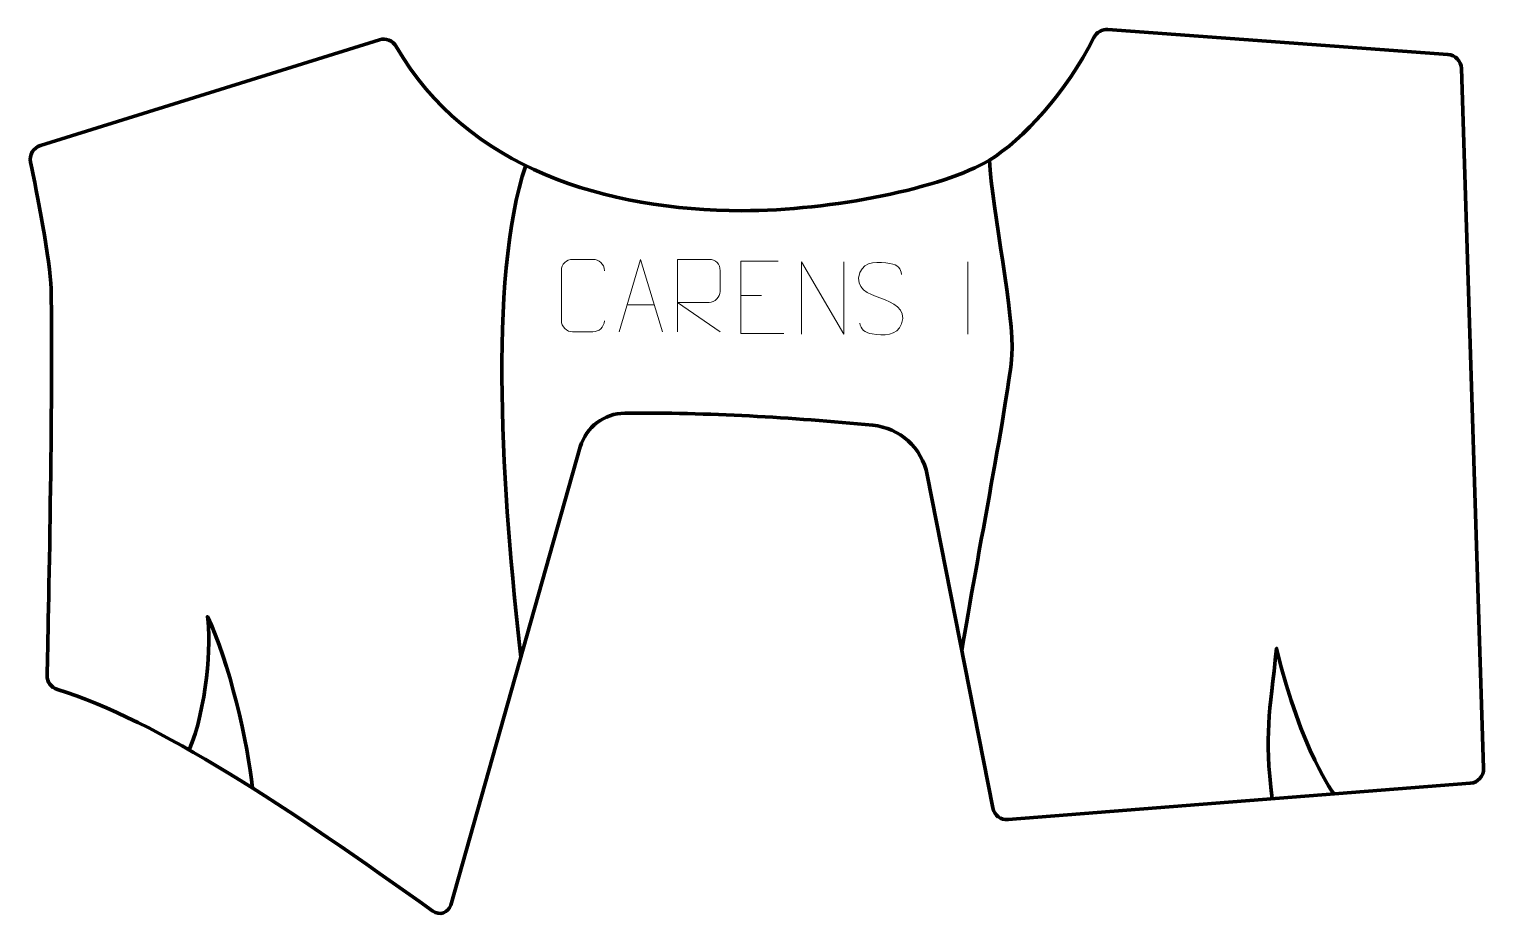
# Model space of a CAD drawing. Header units: millimetres. Extents: x -251 to 251, y -153 to 152.
import ezdxf

# ---------------------------------------------------------------- set-up
doc = ezdxf.new("R2010")
doc.units = ezdxf.units.MM
doc.header["$MEASUREMENT"] = 0
for name, color, linetype in [('layer 1', 7, 'Continuous'), ('layer 2', 7, 'Continuous'), ('layer 3', 7, 'Continuous')]:
    doc.layers.add(name, color=color, linetype=linetype)

msp = doc.modelspace()

# ---------------------------------------------------------------- linework, layer by layer
at = {"layer": 'layer 1', "color": 250, "lineweight": 9}
for points, knots in [([(-52.5809, 51.9177), (-52.7207, 49.5943), (-54.3979, 48.1147), (-56.5456, 48.1039), (-56.5456, 48.1039), (-58.8775, 48.1043), (-61.2094, 48.1043), (-63.5409, 48.1039), (-63.5409, 48.1039), (-65.4659, 47.9985), (-67.438, 49.883), (-67.4268, 51.9003), (-67.4268, 51.9003), (-67.4264, 57.6704), (-67.4264, 63.4401), (-67.4268, 69.2094), (-67.4268, 69.2094), (-67.4226, 71.3475), (-65.6759, 73.0667), (-63.5235, 73.0532), (-63.5235, 73.0532), (-61.1978, 73.0532), (-58.8717, 73.0532), (-56.5456, 73.0532), (-56.5456, 73.0532), (-54.599, 73.0887), (-52.6076, 71.5972), (-52.5809, 69.1596)], [0, 0, 0, 0, 0.125, 0.125, 0.125, 0.125, 0.25, 0.25, 0.25, 0.25, 0.375, 0.375, 0.375, 0.375, 0.5, 0.5, 0.5, 0.5, 0.625, 0.625, 0.625, 0.625, 0.75, 0.75, 0.75, 0.75, 1, 1, 1, 1]), ([(-47.4744, 48.1), (-47.4744, 48.1), (-40.1034, 73.0535), (-40.1034, 73.0535), (-40.1034, 73.0535), (-40.1034, 73.0535), (-32.5335, 48.1), (-32.5335, 48.1)], [0, 0, 0, 0, 0.33333333, 0.33333333, 0.33333333, 0.33333333, 1, 1, 1, 1]), ([(-27.3359, 48.1), (-27.3359, 48.1), (-27.3359, 73.0535), (-27.3359, 73.0535), (-27.3359, 73.0535), (-23.7411, 73.0535), (-20.1456, 73.0535), (-16.5504, 73.0535), (-16.5504, 73.0535), (-14.2251, 73.0158), (-12.6678, 71.5258), (-12.6719, 69.1594), (-12.6719, 69.1594), (-12.6723, 67.1239), (-12.6723, 64.0645), (-12.6719, 62.0285), (-12.6719, 62.0285), (-12.6784, 60.153), (-14.4907, 58.2112), (-16.5002, 58.1921), (-16.5002, 58.1921), (-16.5002, 58.1921), (-27.3359, 58.1921), (-27.3359, 58.1921), (-27.3359, 58.1921), (-27.3359, 58.1921), (-12.6812, 48.1), (-12.6812, 48.1)], [0, 0, 0, 0, 0.125, 0.125, 0.125, 0.125, 0.25, 0.25, 0.25, 0.25, 0.375, 0.375, 0.375, 0.375, 0.5, 0.5, 0.5, 0.5, 0.625, 0.625, 0.625, 0.625, 0.75, 0.75, 0.75, 0.75, 1, 1, 1, 1]), ([(7.2896, 72.4564), (7.2896, 72.4564), (-5.5843, 72.4564), (-5.5843, 72.4564), (-5.5843, 72.4564), (-5.5843, 72.4564), (-5.5843, 47.5028), (-5.5843, 47.5028), (-5.5843, 47.5028), (-5.5843, 47.5028), (9.2815, 47.5028), (9.2815, 47.5028)], [0, 0, 0, 0, 0.25, 0.25, 0.25, 0.25, 0.5, 0.5, 0.5, 0.5, 1, 1, 1, 1]), ([(15.3494, 47.2388), (15.3494, 47.2388), (15.3494, 72.1923), (15.3494, 72.1923), (15.3494, 72.1923), (15.3494, 72.1923), (30.0042, 47.2388), (30.0042, 47.2388), (30.0042, 47.2388), (30.0042, 47.2388), (30.0042, 72.1923), (30.0042, 72.1923)], [0, 0, 0, 0, 0.25, 0.25, 0.25, 0.25, 0.5, 0.5, 0.5, 0.5, 1, 1, 1, 1]), ([(42.6768, 59.7155), (38.4285, 61.1859), (33.5204, 62.9817), (35.5255, 68.502), (35.5255, 68.502), (37.029, 72.6419), (42.2426, 72.2534), (45.8462, 71.6523), (45.8462, 71.6523), (48.7068, 71.1751), (49.5715, 69.9619), (49.8821, 67.8778)], [0, 0, 0, 0, 0.25, 0.25, 0.25, 0.25, 0.5, 0.5, 0.5, 0.5, 1, 1, 1, 1]), ([(42.6768, 59.7154), (46.6954, 58.0687), (51.7249, 56.1804), (49.8909, 50.8201), (49.8909, 50.8201), (48.4311, 46.5537), (43.5203, 46.8104), (39.7942, 47.3651), (39.7942, 47.3651), (37.0442, 47.7749), (35.8233, 48.9884), (35.4453, 51.1006)], [0, 0, 0, 0, 0.25, 0.25, 0.25, 0.25, 0.5, 0.5, 0.5, 0.5, 1, 1, 1, 1])]:
    msp.add_open_spline(points, degree=3, knots=knots, dxfattribs=at)
for points in [[(72.6768, 72.2025), (72.6768, 72.2025), (72.6768, 47.2284), (72.6768, 47.2284)], [(-5.5843, 60.5767), (-5.5843, 60.5767), (1.5838, 60.5767), (1.5838, 60.5767)], [(-44.7518, 57.3494), (-44.7518, 57.3494), (-35.2561, 57.3494), (-35.2561, 57.3494)]]:
    msp.add_open_spline(points, degree=3, dxfattribs=at)
at = {"layer": 'layer 2', "color": 230, "lineweight": 200}
msp.add_open_spline([(-111.7354, -151.6881), (-161.2715, -116.1653), (-206.8324, -85.74), (-241.203, -75.2497), (-241.203, -75.2497), (-243.3547, -74.5931), (-244.811, -72.5927), (-244.7586, -70.3392), (-244.7586, -70.3392), (-244.3368, -52.1667), (-242.6322, 25.513), (-243.3924, 62.9376), (-243.3924, 62.9376), (-243.5855, 72.4497), (-248.3704, 96.5437), (-250.4334, 106.5327), (-250.4334, 106.5327), (-250.9549, 109.0581), (-249.4784, 111.5659), (-247.0214, 112.3314), (-247.0214, 112.3314), (-247.0214, 112.3314), (-130.1854, 148.753), (-130.1854, 148.753), (-130.1854, 148.753), (-127.9521, 149.4488), (-125.5387, 148.4977), (-124.3703, 146.467), (-124.3703, 146.467), (-100.016, 104.1417), (-51.5696, 89.9531), (-5.1731, 89.86), (-5.1731, 89.86), (25.6923, 89.7981), (64.3725, 97.697), (80.164, 107.2903), (80.164, 107.2903), (91.5918, 114.2323), (106.7509, 130.6474), (116.209, 149.5683), (116.209, 149.5683), (117.1147, 151.3806), (119.0226, 152.4644), (121.0399, 152.3167), (121.0399, 152.3167), (121.0399, 152.3167), (238.2591, 143.7077), (238.2591, 143.7077), (238.2591, 143.7077), (240.8103, 143.5202), (242.8094, 141.4326), (242.8909, 138.8698), (242.8909, 138.8698), (242.8909, 138.8698), (250.5829, -102.3847), (250.5829, -102.3847), (250.5829, -102.3847), (250.6683, -105.0609), (248.6401, -107.3318), (245.9777, -107.5418), (245.9777, -107.5418), (245.9777, -107.5418), (86.6343, -120.1108), (86.6343, -120.1108), (86.6343, -120.1108), (84.1053, -120.3102), (81.828, -118.5795), (81.3369, -116.0845), (81.3369, -116.0845), (81.3369, -116.0845), (58.7188, -1.1623), (58.7188, -1.1623), (58.7188, -1.1623), (56.9043, 8.0563), (49.2632, 14.972), (39.9325, 15.8768), (39.9325, 15.8768), (11.7698, 18.6085), (-16.6497, 20.2982), (-45.5474, 20.046), (-45.5474, 20.046), (-52.6505, 19.984), (-58.8737, 15.2573), (-60.8996, 8.4329), (-60.8996, 8.4329), (-60.8996, 8.4329), (-105.5675, -149.558), (-105.5675, -149.558), (-105.5675, -149.558), (-106.3431, -152.2071), (-109.4953, -153.2943), (-111.7354, -151.6881)], degree=3, knots=[0, 0, 0, 0, 0.04166667, 0.04166667, 0.04166667, 0.04166667, 0.08333333, 0.08333333, 0.08333333, 0.08333333, 0.125, 0.125, 0.125, 0.125, 0.16666667, 0.16666667, 0.16666667, 0.16666667, 0.20833333, 0.20833333, 0.20833333, 0.20833333, 0.25, 0.25, 0.25, 0.25, 0.29166667, 0.29166667, 0.29166667, 0.29166667, 0.33333333, 0.33333333, 0.33333333, 0.33333333, 0.375, 0.375, 0.375, 0.375, 0.41666667, 0.41666667, 0.41666667, 0.41666667, 0.45833333, 0.45833333, 0.45833333, 0.45833333, 0.5, 0.5, 0.5, 0.5, 0.54166667, 0.54166667, 0.54166667, 0.54166667, 0.58333333, 0.58333333, 0.58333333, 0.58333333, 0.625, 0.625, 0.625, 0.625, 0.66666667, 0.66666667, 0.66666667, 0.66666667, 0.70833333, 0.70833333, 0.70833333, 0.70833333, 0.75, 0.75, 0.75, 0.75, 0.79166667, 0.79166667, 0.79166667, 0.79166667, 0.83333333, 0.83333333, 0.83333333, 0.83333333, 0.875, 0.875, 0.875, 0.875, 0.91666667, 0.91666667, 0.91666667, 0.91666667, 1, 1, 1, 1], dxfattribs=at)
at = {"layer": 'layer 3', "color": 142, "lineweight": 200}
msp.add_open_spline([(-81.3729, -63.981), (-87.6808, -8.8594), (-92.9804, 66.2296), (-79.7207, 105.3829)], degree=3, dxfattribs=at)
for points in [[(70.651, -61.7906), (75.6652, -31.1725), (86.9855, 26.4922), (87.9149, 40.0304), (87.9149, 40.0304), (88.8439, 53.5687), (81.1513, 89.9932), (80.1639, 107.2901)], [(-195.7383, -96.0652), (-189.8014, -82.1744), (-187.9802, -58.8829), (-189.4885, -50.102), (-189.4885, -50.102), (-182.0624, -64.9169), (-175.3525, -94.6236), (-173.9141, -109.2027)], [(177.6391, -112.9322), (174.8998, -90.3143), (176.7547, -83.9574), (179.1695, -61.0697), (179.1695, -61.0697), (187.7857, -96.8149), (199.0169, -111.2458), (199.0169, -111.2458)]]:
    msp.add_open_spline(points, degree=3, knots=[0, 0, 0, 0, 0.33333333, 0.33333333, 0.33333333, 0.33333333, 1, 1, 1, 1], dxfattribs=at)

doc.saveas('drawing.dxf')
